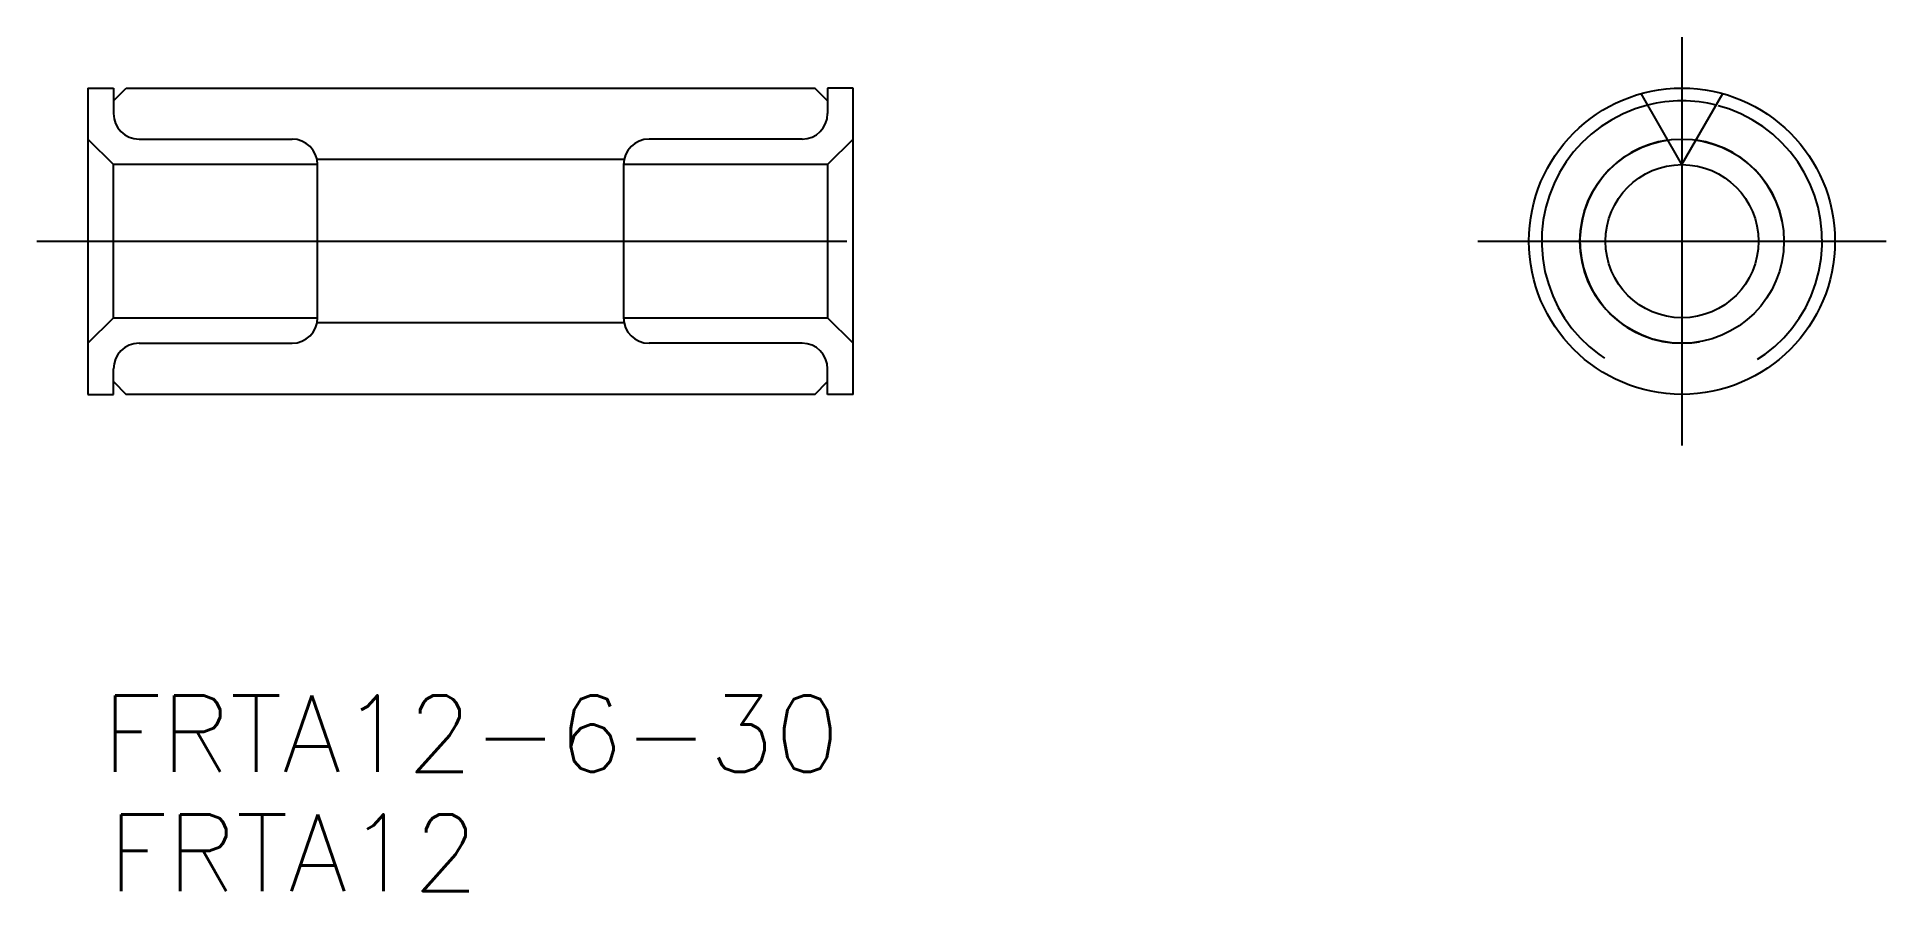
# Model space of a CAD drawing. Extents: x -2 to 70.5, y -25.5 to 8.
import ezdxf

# ---------------------------------------------------------------- set-up
doc = ezdxf.new("R2010")
doc.units = 0
doc.linetypes.add('CENTER', pattern=[50.8, 31.75, -6.35, 6.35, -6.35])
doc.linetypes.add('DASHED', pattern=[19.05, 12.7, -6.35])
doc.layers.get('0').update_dxf_attribs({"linetype": 'CONTINUOUS'})
doc.layers.add('CENTER', color=1, linetype='CENTER')
doc.styles.get("Standard").update_dxf_attribs({"font": 'txt.shx', "height": 3, "bigfont": 'bigfont.shx'})

# ---------------------------------------------------------------- blocks, each defined once
blk = doc.blocks.new('*U2')
at = {"color": 7, "linetype": 'CONTINUOUS'}
blk.add_text('FRTA12-6-30', height=3, dxfattribs=at).set_placement((0.55, -20.795))
blk = doc.blocks.new('*U3')
at = {"color": 7, "linetype": 'CONTINUOUS'}
blk.add_text('FRTA12', height=3, dxfattribs=at).set_placement((0.784, -25.458))

msp = doc.modelspace()

# ---------------------------------------------------------------- linework, layer by layer
at = {"color": 7, "linetype": 'CONTINUOUS'}
for p, q in [((0, 6), (1, 6)), ((0, 6), (0, -6)), ((1, 6), (1, 5)), ((1, 5.5), (1.5, 6)), ((1.5, 6), (28.5, 6)), ((29, 5.5), (28.5, 6)), ((30, 6), (29, 6)), ((29, 6), (29, 5)), ((30, -6), (30, 6)), ((62.496, 3), (60.891, 5.781)), ((62.496, 3), (64.102, 5.781)), ((0, 4), (1, 3)), ((2, 4), (8, 4)), ((28, 4), (22, 4)), ((30, 4), (29, 3)), ((1, -3), (1, 3)), ((9, 3), (1, 3)), ((21.02, 3.2), (8.98, 3.2)), ((9, -3), (9, 3)), ((21, 3), (21, -3)), ((29, 3), (21, 3)), ((29, 3), (29, -3)), ((0, -4), (1, -3)), ((1, -3), (9, -3)), ((21.02, -3.2), (8.98, -3.2)), ((21, -3), (29, -3)), ((30, -4), (29, -3)), ((2, -4), (8, -4)), ((28, -4), (22, -4)), ((1, -6), (1, -5)), ((29, -6), (29, -5)), ((1, -5.5), (1.5, -6)), ((28.5, -6), (29, -5.5)), ((0, -6), (1, -6)), ((28.5, -6), (1.5, -6)), ((30, -6), (29, -6))]:
    msp.add_line(p, q, dxfattribs=at)
for radius in [6, 4, 3]:
    msp.add_circle((62.496, 0), radius, dxfattribs=at)
at = {"color": 3, "linetype": 'DASHED'}
for radius, start, end in [(5.5, 104.17338, 75.82662), (4, 97.97569, 82.02431)]:
    msp.add_arc((62.496, 0), radius, start, end, dxfattribs=at)
at = {"color": 7, "linetype": 'CONTINUOUS'}
for centre, radius, start, end in [((62.496, 0), 5.5, 75.82662, 104.17338), ((2, 5), 1, 180, 270), ((28, 5), 1, 270, 0), ((8, 3), 1, 0, 90), ((22, 3), 1, 90, 180), ((8, -3), 1, 270, 0), ((22, -3), 1, 180, 270), ((2, -5), 1, 90, 180), ((28, -5), 1, 0, 90)]:
    msp.add_arc(centre, radius, start, end, dxfattribs=at)
at = {"layer": 'CENTER', "color": 1, "linetype": 'CENTER'}
for p, q in [((62.496, 8), (62.496, -8)), ((-2, 0), (32, 0)), ((54.496, 0), (70.496, 0))]:
    msp.add_line(p, q, dxfattribs=at)

# ---------------------------------------------------------------- block references
at = {"color": 7, "linetype": 'CONTINUOUS'}
for name in ['*U2', '*U3']:
    msp.add_blockref(name, (0, 0), dxfattribs=at)

doc.saveas('drawing.dxf')
